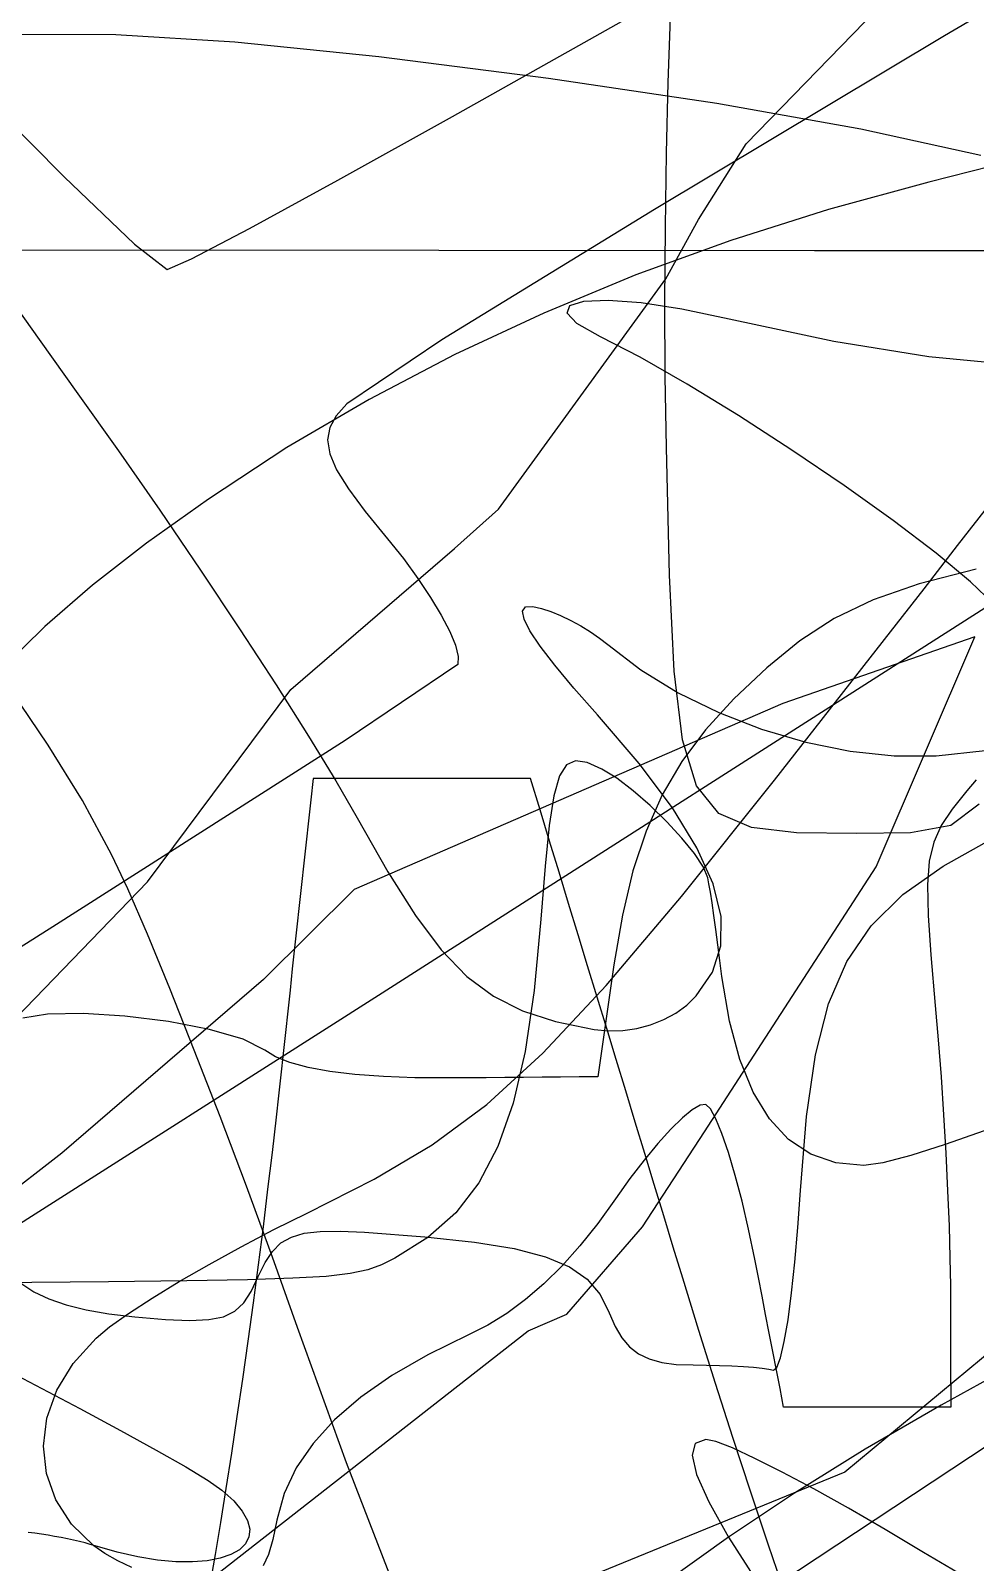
# Model space of a CAD drawing. Extents: x -75 to 75, y -75 to 75.
# Drawn here: x 8.02 to 22.84, y -34.69 to -10.65 of the extents above; entities that cross this region are included whole.
import ezdxf

# ---------------------------------------------------------------- set-up
doc = ezdxf.new("R2010")
doc.units = 0
for name, color, linetype in [('butterfly', 7, 'CONTINUOUS'), ('cat', 7, 'CONTINUOUS'), ('crown', 7, 'CONTINUOUS'), ('darth', 7, 'CONTINUOUS'), ('jackskellington', 7, 'CONTINUOUS'), ('m4', 7, 'CONTINUOUS'), ('nes', 7, 'CONTINUOUS'), ('skullbones', 7, 'CONTINUOUS'), ('stormtrooper', 7, 'CONTINUOUS'), ('thundercats', 7, 'CONTINUOUS'), ('wolf', 7, 'CONTINUOUS')]:
    doc.layers.add(name, color=color, linetype=linetype)

msp = doc.modelspace()

# ---------------------------------------------------------------- linework, layer by layer
at = {"layer": 'butterfly', "color": 7}
for p, q in [((9.351933, -10.716153), (7.869935, -10.709521)), ((11.218467, -10.83391), (9.351933, -10.716153)), ((13.477642, -11.062476), (11.218467, -10.83391)), ((16.137566, -11.401544), (13.477642, -11.062476)), ((18.779895, -11.795337), (16.137566, -11.401544)), ((21.040345, -12.197159), (18.779895, -11.795337)), ((22.924446, -12.608797), (21.040345, -12.197159)), ((7.573027, -14.687764), (8.146988, -15.496057)), ((16.473634, -14.964145), (16.693961, -14.895802)), ((16.693961, -14.895802), (17.073044, -14.879602)), ((17.073044, -14.879602), (17.591815, -14.918233)), ((16.43113, -15.081933), (16.473634, -14.964145)), ((16.58552, -15.246485), (16.43113, -15.081933)), ((17.591815, -14.918233), (18.231205, -15.014383)), ((18.231205, -15.014383), (18.972148, -15.170743)), ((16.955868, -15.455113), (16.58552, -15.246485)), ((18.972148, -15.170743), (20.616484, -15.523424)), ((8.146988, -15.496057), (8.757918, -16.348055)), ((17.578328, -15.776352), (16.955868, -15.455113)), ((20.616484, -15.523424), (22.10799, -15.76357)), ((18.313272, -16.198034), (17.578328, -15.776352)), ((22.10799, -15.76357), (23.429624, -15.891818)), ((19.119202, -16.69268), (18.313272, -16.198034)), ((8.757918, -16.348055), (9.394278, -17.243069)), ((19.954618, -17.232811), (19.119202, -16.69268)), ((9.394278, -17.243069), (10.041125, -18.174654)), ((20.778021, -17.790956), (19.954618, -17.232811)), ((21.547911, -18.339641), (20.778021, -17.790956)), ((10.041125, -18.174654), (10.680497, -19.115518)), ((22.22279, -18.851389), (21.547911, -18.339641)), ((22.761159, -19.29872), (22.22279, -18.851389)), ((10.680497, -19.115518), (11.294437, -20.038356)), ((23.391767, -19.907922), (22.761159, -19.29872)), ((15.733675, -19.760249), (15.7797, -19.695389)), ((15.7797, -19.695389), (15.895149, -19.690111)), ((15.895149, -19.690111), (16.028298, -19.720131)), ((15.756904, -19.884427), (15.733675, -19.760249)), ((15.84922, -20.06764), (15.756904, -19.884427)), ((16.028298, -19.720131), (16.174909, -19.767649)), ((16.174909, -19.767649), (16.330173, -19.830229)), ((16.330173, -19.830229), (16.489279, -19.905435)), ((16.489279, -19.905435), (16.647417, -19.990833)), ((11.294437, -20.038356), (11.864983, -20.915873)), ((16.010455, -20.309597), (15.84922, -20.06764)), ((16.647417, -19.990833), (16.799776, -20.083983)), ((16.799776, -20.083983), (16.941548, -20.182459)), ((16.941548, -20.182459), (17.067921, -20.283816)), ((16.240441, -20.610026), (16.010455, -20.309597)), ((17.067921, -20.283816), (17.586031, -20.682568)), ((16.539008, -20.96864), (16.240441, -20.610026)), ((17.586031, -20.682568), (18.171801, -21.040643)), ((8.292365, -21.861416), (7.7139, -21.012672)), ((11.864983, -20.915873), (12.374176, -21.72077)), ((16.905989, -21.38516), (16.539008, -20.96864)), ((18.171801, -21.040643), (18.809375, -21.35266)), ((17.562155, -22.151933), (16.905989, -21.38516)), ((18.809375, -21.35266), (19.482902, -21.61323)), ((19.482902, -21.61323), (20.176526, -21.816972)), ((8.829161, -22.732802), (8.292365, -21.861416)), ((12.374176, -21.72077), (12.804057, -22.42575)), ((20.176526, -21.816972), (20.874393, -21.958503)), ((20.874393, -21.958503), (21.560651, -22.032437)), ((21.560651, -22.032437), (22.219444, -22.033284)), ((22.219444, -22.033284), (22.987627, -21.948007)), ((18.082543, -22.846569), (17.562155, -22.151933)), ((12.804057, -22.42575), (13.136666, -23.003513)), ((9.286082, -23.57827), (8.829161, -22.732802)), ((13.136666, -23.003513), (13.61937, -23.851094)), ((18.46903, -23.474412), (18.082543, -22.846569)), ((18.723495, -24.040795), (18.46903, -23.474412)), ((9.538197, -24.118638), (9.286082, -23.57827)), ((13.61937, -23.851094), (14.051932, -24.534862)), ((9.846416, -24.830631), (9.538197, -24.118638)), ((18.847817, -24.551067), (18.723495, -24.040795)), ((14.051932, -24.534862), (14.456904, -25.074948)), ((18.843875, -25.010562), (18.847817, -24.551067)), ((10.198771, -25.6838), (9.846416, -24.830631)), ((14.456904, -25.074948), (14.856832, -25.491471)), ((18.713546, -25.424615), (18.843875, -25.010562)), ((18.458709, -25.798571), (18.713546, -25.424615)), ((10.583296, -26.647696), (10.198771, -25.6838)), ((14.856832, -25.491471), (15.274267, -25.804566)), ((15.274267, -25.804566), (15.731756, -26.034359)), ((18.137106, -26.067396), (18.309246, -25.942857)), ((18.309246, -25.942857), (18.458709, -25.798571)), ((15.731756, -26.034359), (16.25185, -26.200978)), ((17.741156, -26.251851), (17.94638, -26.170842)), ((17.94638, -26.170842), (18.137106, -26.067396)), ((16.25185, -26.200978), (16.857097, -26.324554)), ((16.857092, -26.32456), (16.857091, -26.324656)), ((16.857091, -26.324656), (17.079403, -26.346839)), ((16.857093, -26.32456), (16.857092, -26.32456)), ((16.857094, -26.32456), (16.857093, -26.32456)), ((16.857095, -26.324557), (16.857094, -26.324557)), ((16.857094, -26.324557), (16.857094, -26.32456)), ((16.857096, -26.324557), (16.857095, -26.324557)), ((16.857097, -26.324554), (16.857096, -26.324557)), ((16.857096, -26.324557), (16.857096, -26.324557)), ((17.079403, -26.346839), (17.303578, -26.341194)), ((17.303578, -26.341194), (17.525526, -26.309086)), ((17.525526, -26.309086), (17.741156, -26.251851)), ((10.988022, -27.691873), (10.583296, -26.647696)), ((11.400984, -28.785885), (10.988022, -27.691873)), ((11.810214, -29.89928), (11.400984, -28.785885)), ((12.203746, -31.001614), (11.810214, -29.89928)), ((12.969547, -33.12337), (12.203746, -31.001614)), ((18.442021, -32.823737), (18.39294, -33.006484)), ((18.607963, -32.758064), (18.442021, -32.823737)), ((18.76349, -32.791104), (18.607963, -32.758064)), ((19.024544, -32.892661), (18.76349, -32.791104)), ((19.37712, -33.055456), (19.024544, -32.892661)), ((13.677216, -34.950225), (12.969547, -33.12337)), ((18.39294, -33.006484), (18.462535, -33.309856)), ((19.807211, -33.272205), (19.37712, -33.055456)), ((18.462535, -33.309856), (18.652624, -33.737406)), ((20.300813, -33.535631), (19.807211, -33.272205)), ((20.84392, -33.838456), (20.300813, -33.535631)), ((18.652624, -33.737406), (18.965021, -34.292684)), ((21.422527, -34.173391), (20.84392, -33.838456)), ((18.965021, -34.292684), (19.401541, -34.979243)), ((22.022627, -34.533163), (21.422527, -34.173391)), ((24.402195, -35.928272), (22.022627, -34.533163))]:
    msp.add_line(p, q, dxfattribs=at)
at = {"layer": 'cat', "color": 7}
for p, q in [((12.44971, -22.388057), (12.413185, -22.720038)), ((12.556198, -22.388057), (12.44971, -22.388057)), ((12.662686, -22.388057), (12.556198, -22.388057)), ((12.769174, -22.388057), (12.662686, -22.388057)), ((12.875674, -22.388057), (12.769174, -22.388057)), ((12.982159, -22.388057), (12.875674, -22.388057)), ((13.08865, -22.388057), (12.982159, -22.388057)), ((13.195135, -22.388057), (13.08865, -22.388057)), ((13.301626, -22.388057), (13.195135, -22.388057)), ((13.408123, -22.388057), (13.301626, -22.388057)), ((13.514611, -22.388057), (13.408123, -22.388057)), ((13.621099, -22.388057), (13.514611, -22.388057)), ((13.727587, -22.388057), (13.621099, -22.388057)), ((13.834075, -22.388057), (13.727587, -22.388057)), ((13.940563, -22.388057), (13.834075, -22.388057)), ((14.04706, -22.388057), (13.940563, -22.388057)), ((14.153551, -22.388057), (14.04706, -22.388057)), ((14.260039, -22.388057), (14.153551, -22.388057)), ((14.366527, -22.388057), (14.260039, -22.388057)), ((14.473023, -22.388057), (14.366527, -22.388057)), ((14.579514, -22.388057), (14.473023, -22.388057)), ((14.685999, -22.388057), (14.579514, -22.388057)), ((14.79249, -22.388057), (14.685999, -22.388057)), ((14.898987, -22.388057), (14.79249, -22.388057)), ((15.005475, -22.388057), (14.898987, -22.388057)), ((15.111963, -22.388057), (15.005475, -22.388057)), ((15.218451, -22.388057), (15.111963, -22.388057)), ((15.324951, -22.388057), (15.218451, -22.388057)), ((15.431439, -22.388057), (15.324951, -22.388057)), ((15.537927, -22.388057), (15.431439, -22.388057)), ((15.644415, -22.388057), (15.537927, -22.388057)), ((15.750911, -22.388057), (15.644415, -22.388057)), ((15.857402, -22.388057), (15.750911, -22.388057)), ((16.006757, -22.878124), (15.857402, -22.388057)), ((12.413185, -22.720038), (12.37666, -23.052027)), ((12.37666, -23.052027), (12.340137, -23.384008)), ((16.156115, -23.368203), (16.006757, -22.878124)), ((12.340137, -23.384008), (12.303612, -23.716)), ((16.30547, -23.858274), (16.156115, -23.368203)), ((12.303612, -23.716), (12.267084, -24.047978)), ((16.454836, -24.34835), (16.30547, -23.858274)), ((12.267084, -24.047978), (12.230562, -24.379967)), ((12.230562, -24.379967), (12.194037, -24.711948)), ((16.604193, -24.838417), (16.454836, -24.34835)), ((12.194037, -24.711948), (12.157511, -25.043937)), ((16.753551, -25.328496), (16.604193, -24.838417)), ((12.157511, -25.043937), (12.120986, -25.375918)), ((12.120986, -25.375918), (12.084464, -25.707907)), ((16.902906, -25.818564), (16.753551, -25.328496)), ((12.084464, -25.707907), (12.047939, -26.039888)), ((17.052263, -26.308643), (16.902906, -25.818564)), ((12.047939, -26.039888), (12.011413, -26.371877)), ((12.011413, -26.371877), (11.974888, -26.703858)), ((17.20163, -26.79871), (17.052263, -26.308643)), ((11.974888, -26.703858), (11.938366, -27.035847)), ((17.350987, -27.288789), (17.20163, -26.79871)), ((11.938366, -27.035847), (11.901838, -27.367828)), ((11.901838, -27.367828), (11.865315, -27.699818)), ((17.500345, -27.778857), (17.350987, -27.288789)), ((11.865315, -27.699818), (11.802179, -28.257655)), ((17.6497, -28.268936), (17.500345, -27.778857)), ((11.802179, -28.257655), (11.733887, -28.8327)), ((17.799057, -28.759003), (17.6497, -28.268936)), ((11.733887, -28.8327), (11.66104, -29.420574)), ((17.948412, -29.249082), (17.799057, -28.759003)), ((18.097778, -29.73915), (17.948412, -29.249082)), ((11.66104, -29.420574), (11.584349, -30.016899)), ((18.247136, -30.229226), (18.097778, -29.73915)), ((11.584349, -30.016899), (11.504418, -30.617298)), ((18.499033, -31.047693), (18.247136, -30.229226)), ((11.504418, -30.617298), (11.421961, -31.217387)), ((11.421961, -31.217387), (11.337478, -31.812797)), ((18.760871, -31.881882), (18.499033, -31.047693)), ((11.337478, -31.812797), (11.251781, -32.399156)), ((19.031113, -32.725654), (18.760871, -31.881882)), ((11.251781, -32.399156), (11.165376, -32.972067)), ((19.308235, -33.572862), (19.031113, -32.725654)), ((11.165376, -32.972067), (11.079072, -33.527173)), ((11.079072, -33.527173), (10.993376, -34.060079)), ((19.590708, -34.417373), (19.308235, -33.572862)), ((10.993376, -34.060079), (10.908997, -34.566414)), ((10.908997, -34.566414), (10.826636, -35.041803)), ((19.877006, -35.253049), (19.590708, -34.417373))]:
    msp.add_line(p, q, dxfattribs=at)
at = {"layer": 'crown', "color": 7}
for p, q in [((7.755807, -14.091889), (14.421119, -14.094429)), ((14.421119, -14.094429), (20.3151, -14.098916)), ((20.3151, -14.098916), (25.484243, -14.105972))]:
    msp.add_line(p, q, dxfattribs=at)
at = {"layer": 'darth', "color": 7}
for p, q in [((23.0955, -12.77651), (22.103804, -13.030383)), ((22.103804, -13.030383), (20.530968, -13.457609)), ((20.530968, -13.457609), (18.998423, -13.942732)), ((18.998423, -13.942732), (17.508939, -14.484533)), ((17.508939, -14.484533), (16.065286, -15.081795)), ((16.065286, -15.081795), (14.670234, -15.733296)), ((14.670234, -15.733296), (13.326553, -16.437824)), ((13.326553, -16.437824), (12.037011, -17.194157)), ((12.037011, -17.194157), (10.804381, -18.001079)), ((10.804381, -18.001079), (9.834513, -18.693923)), ((22.557827, -18.73171), (23.084165, -18.053959)), ((9.834513, -18.693923), (8.986958, -19.352302)), ((22.031491, -19.409464), (22.557827, -18.73171)), ((8.986958, -19.352302), (8.239764, -19.999401)), ((21.505154, -20.087215), (22.031491, -19.409464)), ((8.239764, -19.999401), (7.570983, -20.658399)), ((19.687577, -22.414205), (21.505154, -20.087215)), ((18.228357, -24.236717), (19.687577, -22.414205)), ((22.700427, -22.57828), (22.471796, -22.866818)), ((22.84948, -22.405507), (22.700427, -22.57828)), ((22.471796, -22.866818), (22.300932, -23.12462)), ((22.300932, -23.12462), (22.182819, -23.386023)), ((22.182819, -23.386023), (22.112439, -23.685356)), ((22.112439, -23.685356), (22.084773, -24.056958)), ((17.044531, -25.637417), (18.228357, -24.236717)), ((22.084773, -24.056958), (22.094806, -24.535161)), ((22.094806, -24.535161), (22.137519, -25.154306)), ((22.137519, -25.154306), (22.207896, -25.948725)), ((16.053131, -26.698976), (17.044531, -25.637417)), ((22.207896, -25.948725), (22.254243, -26.488034)), ((22.254243, -26.488034), (22.297714, -27.066327)), ((15.171193, -27.504065), (16.053131, -26.698976)), ((22.297714, -27.066327), (22.337341, -27.665573)), ((14.315749, -28.135351), (15.171193, -27.504065)), ((18.394796, -27.584406), (18.239242, -27.713291)), ((18.51877, -27.511409), (18.394796, -27.584406)), ((18.605363, -27.500374), (18.51877, -27.511409)), ((18.678832, -27.569171), (18.605363, -27.500374)), ((18.765195, -27.724949), (18.678832, -27.569171)), ((18.239242, -27.713291), (18.057909, -27.891986)), ((18.861288, -27.957749), (18.765195, -27.724949)), ((22.337341, -27.665573), (22.372155, -28.267736)), ((17.8566, -28.114408), (17.641116, -28.374473)), ((18.057909, -27.891986), (17.8566, -28.114408)), ((18.963947, -28.25761), (18.861288, -27.957749)), ((13.403835, -28.675508), (14.315749, -28.135351)), ((19.070006, -28.614573), (18.963947, -28.25761)), ((22.372155, -28.267736), (22.401188, -28.854787)), ((17.641116, -28.374473), (17.41726, -28.666101)), ((12.352485, -29.2072), (13.403835, -28.675508)), ((17.41726, -28.666101), (17.190832, -28.983209)), ((19.176301, -29.018679), (19.070006, -28.614573)), ((17.190832, -28.983209), (16.911973, -29.369797)), ((19.279667, -29.45997), (19.176301, -29.018679)), ((22.401188, -28.854787), (22.423472, -29.408693)), ((11.832784, -29.465685), (12.352485, -29.2072)), ((11.31615, -29.736469), (11.832784, -29.465685)), ((16.911973, -29.369797), (16.632529, -29.720266)), ((19.376939, -29.928487), (19.279667, -29.45997)), ((22.423472, -29.408693), (22.438041, -29.911427)), ((10.816162, -30.011508), (11.31615, -29.736469)), ((16.632529, -29.720266), (16.351466, -30.035573)), ((10.346403, -30.282755), (10.816162, -30.011508)), ((16.351466, -30.035573), (16.067748, -30.316681)), ((19.433407, -30.218674), (19.376939, -29.928487)), ((22.438041, -29.911427), (22.443925, -30.344954)), ((9.920453, -30.542162), (10.346403, -30.282755)), ((19.489874, -30.50886), (19.433407, -30.218674)), ((16.067748, -30.316681), (15.780343, -30.564542)), ((19.546341, -30.799049), (19.489874, -30.50886)), ((22.443925, -30.344954), (22.444659, -30.583082)), ((9.551893, -30.781687), (9.920453, -30.542162)), ((15.780343, -30.564542), (15.488215, -30.780118)), ((22.444659, -30.583082), (22.445393, -30.821212)), ((9.041268, -31.168899), (9.254304, -30.99328)), ((9.254304, -30.99328), (9.551893, -30.781687)), ((15.190331, -30.964364), (14.885657, -31.11824)), ((15.488215, -30.780118), (15.190331, -30.964364)), ((19.602809, -31.089236), (19.546341, -30.799049)), ((22.445393, -30.821212), (22.446126, -31.05934)), ((8.683913, -31.565359), (9.041268, -31.168899)), ((14.885657, -31.11824), (14.246918, -31.430129)), ((19.659276, -31.379422), (19.602809, -31.089236)), ((22.446126, -31.05934), (22.44686, -31.297468)), ((14.246918, -31.430129), (13.684016, -31.755969)), ((19.715743, -31.669609), (19.659276, -31.379422)), ((22.44686, -31.297468), (22.447594, -31.535599)), ((8.427223, -31.987318), (8.683913, -31.565359)), ((19.772211, -31.959798), (19.715743, -31.669609)), ((22.447594, -31.535599), (22.448328, -31.773726)), ((13.684016, -31.755969), (13.19654, -32.096157)), ((19.828678, -32.249985), (19.772211, -31.959798)), ((22.448328, -31.773726), (22.449062, -32.011857)), ((8.271312, -32.423571), (8.427223, -31.987318)), ((13.19654, -32.096157), (12.784079, -32.451082)), ((22.449062, -32.011857), (22.449795, -32.249985)), ((8.216297, -32.862909), (8.271312, -32.423571)), ((19.992498, -32.249985), (19.828678, -32.249985)), ((20.156318, -32.249985), (19.992498, -32.249985)), ((20.320138, -32.249985), (20.156318, -32.249985)), ((20.483958, -32.249985), (20.320138, -32.249985)), ((20.647778, -32.249985), (20.483958, -32.249985)), ((20.811598, -32.249985), (20.647778, -32.249985)), ((20.975418, -32.249985), (20.811598, -32.249985)), ((21.139238, -32.249985), (20.975418, -32.249985)), ((21.303058, -32.249985), (21.139238, -32.249985)), ((21.466877, -32.249985), (21.303058, -32.249985)), ((21.630697, -32.249985), (21.466877, -32.249985)), ((21.794517, -32.249985), (21.630697, -32.249985)), ((21.958336, -32.249985), (21.794517, -32.249985)), ((22.122156, -32.249985), (21.958336, -32.249985)), ((22.285976, -32.249985), (22.122156, -32.249985)), ((22.449795, -32.249985), (22.285976, -32.249985)), ((12.784079, -32.451082), (12.446225, -32.821152)), ((8.262295, -33.294122), (8.216297, -32.862909)), ((12.446225, -32.821152), (12.182566, -33.206755)), ((8.409421, -33.706009), (8.262295, -33.294122)), ((12.182566, -33.206755), (11.992692, -33.608289)), ((11.992692, -33.608289), (11.876192, -34.026156)), ((8.657792, -34.087356), (8.409421, -33.706009)), ((9.007523, -34.42696), (8.657792, -34.087356)), ((11.876192, -34.026156), (11.81348, -34.32887)), ((11.81348, -34.32887), (11.746315, -34.564828)), ((9.007537, -34.426861), (9.007523, -34.42696)), ((9.007539, -34.426861), (9.007537, -34.426861)), ((9.00754, -34.426861), (9.007539, -34.426861)), ((9.007542, -34.426861), (9.00754, -34.426861)), ((9.007544, -34.426861), (9.007542, -34.426861)), ((9.007546, -34.426861), (9.007544, -34.426861)), ((9.007548, -34.426861), (9.007546, -34.426861)), ((9.00755, -34.426861), (9.007548, -34.426861)), ((9.182138, -34.548882), (9.00755, -34.426861)), ((9.38264, -34.662717), (9.182138, -34.548882)), ((11.746315, -34.564828), (11.665477, -34.742168)), ((9.601977, -34.765875), (9.38264, -34.662717))]:
    msp.add_line(p, q, dxfattribs=at)
at = {"layer": 'jackskellington', "color": 7}
for p, q in [((16.563102, -22.107057), (16.420608, -22.170277)), ((16.745597, -22.137232), (16.563102, -22.107057)), ((16.309907, -22.347132), (16.222788, -22.65785)), ((16.420608, -22.170277), (16.309907, -22.347132)), ((16.976302, -22.240576), (16.745597, -22.137232)), ((17.209759, -22.383993), (16.976302, -22.240576)), ((17.46791, -22.58014), (17.209759, -22.383993)), ((17.734765, -22.812626), (17.46791, -22.58014)), ((16.222788, -22.65785), (16.151044, -23.122667)), ((17.994333, -23.065054), (17.734765, -22.812626)), ((18.230623, -23.32103), (17.994333, -23.065054)), ((16.151044, -23.122667), (16.086466, -23.761813)), ((18.427644, -23.564156), (18.230623, -23.32103)), ((16.086466, -23.761813), (16.020844, -24.595523)), ((18.569407, -23.778041), (18.427644, -23.564156)), ((18.63992, -23.946285), (18.569407, -23.778041)), ((18.65705, -24.037634), (18.63992, -23.946285)), ((18.679002, -24.170928), (18.65705, -24.037634)), ((18.704867, -24.33981), (18.679002, -24.170928)), ((18.733741, -24.537924), (18.704867, -24.33981)), ((16.020844, -24.595523), (15.915761, -25.715838)), ((18.764716, -24.758915), (18.733741, -24.537924)), ((18.796883, -24.996431), (18.764716, -24.758915)), ((18.829334, -25.244115), (18.796883, -24.996431)), ((18.861164, -25.495614), (18.829334, -25.244115)), ((15.915761, -25.715838), (15.773132, -26.672881)), ((18.977076, -26.193231), (18.861164, -25.495614)), ((19.139815, -26.79805), (18.977076, -26.193231)), ((15.773132, -26.672881), (15.585802, -27.483266)), ((19.349117, -27.309719), (19.139815, -26.79805)), ((19.604714, -27.727885), (19.349117, -27.309719)), ((15.585802, -27.483266), (15.346615, -28.163596)), ((19.906342, -28.052192), (19.604714, -27.727885)), ((20.253735, -28.282288), (19.906342, -28.052192)), ((22.972504, -27.914112), (22.364004, -28.130788)), ((15.346615, -28.163596), (15.048416, -28.730473)), ((20.646627, -28.417819), (20.253735, -28.282288)), ((21.823926, -28.302156), (21.3862, -28.415581)), ((22.364004, -28.130788), (21.823926, -28.302156)), ((21.084753, -28.458434), (20.646627, -28.417819)), ((21.3862, -28.415581), (21.084753, -28.458434)), ((15.048416, -28.730473), (14.684049, -29.200506)), ((14.684049, -29.200506), (14.246361, -29.590303)), ((14.246361, -29.590303), (13.728195, -29.916467)), ((13.521954, -30.018601), (13.303664, -30.097369)), ((13.728195, -29.916467), (13.521954, -30.018601)), ((9.238416, -30.284414), (8.03264, -30.296945)), ((10.467433, -30.26892), (9.238416, -30.284414)), ((11.416276, -30.252043), (10.467433, -30.26892)), ((12.129633, -30.230115), (11.416276, -30.252043)), ((12.652192, -30.199463), (12.129633, -30.230115)), ((13.028639, -30.156435), (12.652192, -30.199463)), ((13.303664, -30.097369), (13.028639, -30.156435)), ((8.03264, -30.296945), (7.092847, -30.301715))]:
    msp.add_line(p, q, dxfattribs=at)
at = {"layer": 'm4', "color": 7}
for p, q in [((18.018027, -11.463872), (18.055374, -10.443673)), ((17.990329, -12.571817), (18.018027, -11.463872)), ((17.972967, -13.733105), (17.990329, -12.571817)), ((17.966623, -14.913325), (17.972967, -13.733105)), ((17.971979, -16.07807), (17.966623, -14.913325)), ((17.98972, -17.192935), (17.971979, -16.07807)), ((18.039839, -19.197351), (17.98972, -17.192935)), ((18.111666, -20.702135), (18.039839, -19.197351)), ((18.240519, -21.778914), (18.111666, -20.702135)), ((18.461718, -22.499309), (18.240519, -21.778914)), ((18.81058, -22.934938), (18.461718, -22.499309)), ((22.89643, -22.789351), (22.44924, -23.125255)), ((19.322423, -23.157428), (18.81058, -22.934938)), ((20.032567, -23.238401), (19.322423, -23.157428)), ((20.976328, -23.249464), (20.032567, -23.238401)), ((21.819603, -23.238485), (20.976328, -23.249464)), ((22.44924, -23.125255), (21.819603, -23.238485))]:
    msp.add_line(p, q, dxfattribs=at)
at = {"layer": 'nes', "color": 7}
for p, q in [((27.506308, -7.684039), (22.352155, -10.72997)), ((16.783761, -10.79139), (19.230329, -9.405496)), ((14.631225, -12.000365), (16.783761, -10.79139)), ((22.352155, -10.72997), (17.800093, -13.458021)), ((7.040377, -11.428631), (8.540267, -12.943944)), ((12.832628, -12.998944), (14.631225, -12.000365)), ((8.540267, -12.943944), (9.643741, -14.000652)), ((11.44788, -13.753657), (12.832628, -12.998944)), ((17.800093, -13.458021), (14.467923, -15.505238)), ((10.536889, -14.23103), (11.44788, -13.753657)), ((9.643741, -14.000652), (10.159563, -14.397592)), ((10.159563, -14.397592), (10.536889, -14.23103)), ((14.467923, -15.505238), (12.973446, -16.508668)), ((12.973446, -16.508668), (12.809959, -16.693382)), ((12.809959, -16.693382), (12.708974, -16.877693)), ((12.708974, -16.877693), (12.673989, -17.0732)), ((12.673989, -17.0732), (12.708502, -17.291502)), ((12.708502, -17.291502), (12.816011, -17.544201)), ((12.816011, -17.544201), (13.000014, -17.842899)), ((13.000014, -17.842899), (13.264009, -18.199193)), ((13.264009, -18.199193), (13.611494, -18.624685)), ((13.611494, -18.624685), (13.862451, -18.93636)), ((13.862451, -18.93636), (14.090255, -19.245577)), ((13.471324, -25.785784), (23.487872, -19.382528)), ((14.090255, -19.245577), (14.290373, -19.544253)), ((14.290373, -19.544253), (14.458271, -19.824296)), ((14.458271, -19.824296), (14.589413, -20.077625)), ((14.589413, -20.077625), (14.679268, -20.296147)), ((14.679268, -20.296147), (14.723299, -20.471776)), ((14.716971, -20.596428), (12.949962, -21.791809)), ((14.723299, -20.471776), (14.716971, -20.596428)), ((12.949962, -21.791809), (8.366077, -24.714683)), ((8.366077, -24.714683), (1.899719, -28.783034)), ((4.108486, -31.753296), (13.471324, -25.785784)), ((24.58234, -31.825178), (16.837726, -36.945282))]:
    msp.add_line(p, q, dxfattribs=at)
at = {"layer": 'skullbones', "color": 7}
for p, q in [((22.846397, -19.103738), (21.95559, -19.329476)), ((21.95559, -19.329476), (21.230985, -19.582519)), ((21.230985, -19.582519), (20.623603, -19.877385)), ((20.623603, -19.877385), (20.08447, -20.228585)), ((20.08447, -20.228585), (19.564609, -20.65064)), ((19.564609, -20.65064), (19.045567, -21.137019)), ((19.045567, -21.137019), (18.604053, -21.621928)), ((18.604053, -21.621928), (18.232603, -22.119875)), ((18.232603, -22.119875), (17.923754, -22.645356)), ((17.923754, -22.645356), (17.670043, -23.212871)), ((17.670043, -23.212871), (17.464004, -23.836924)), ((22.32893, -23.763278), (23.106393, -23.328297)), ((21.699842, -24.209248), (22.32893, -23.763278)), ((17.464004, -23.836924), (17.298177, -24.532014)), ((21.202209, -24.697238), (21.699842, -24.209248)), ((17.298177, -24.532014), (17.165099, -25.312641)), ((20.819111, -25.258279), (21.202209, -24.697238)), ((17.165099, -25.312641), (17.133511, -25.532134)), ((20.533627, -25.923404), (20.819111, -25.258279)), ((17.133511, -25.532134), (17.101923, -25.751629)), ((17.101923, -25.751629), (17.070336, -25.971122)), ((20.328836, -26.723645), (20.533627, -25.923404)), ((8.280676, -26.083006), (7.894301, -26.148154)), ((8.837671, -26.074709), (8.280676, -26.083006)), ((9.494134, -26.116537), (8.837671, -26.074709)), ((10.178911, -26.201743), (9.494134, -26.116537)), ((17.038748, -26.190617), (17.00716, -26.41011)), ((17.070336, -25.971122), (17.038748, -26.190617)), ((10.82085, -26.323586), (10.178911, -26.201743)), ((11.348799, -26.475332), (10.82085, -26.323586)), ((17.00716, -26.41011), (16.975572, -26.629606)), ((11.691605, -26.650239), (11.348799, -26.475332)), ((11.857531, -26.753405), (11.691605, -26.650239)), ((16.975572, -26.629606), (16.943985, -26.849098)), ((12.084148, -26.84342), (11.857531, -26.753405)), ((12.369012, -26.919916), (12.084148, -26.84342)), ((12.709683, -26.982522), (12.369012, -26.919916)), ((16.943985, -26.849098), (16.912397, -27.068594)), ((20.18782, -27.690033), (20.328836, -26.723645)), ((13.103721, -27.030866), (12.709683, -26.982522)), ((13.548683, -27.064586), (13.103721, -27.030866)), ((14.042128, -27.083298), (13.548683, -27.064586)), ((14.581615, -27.086656), (14.042128, -27.083298)), ((14.872962, -27.084398), (14.581615, -27.086656)), ((15.16431, -27.08214), (14.872962, -27.084398)), ((15.455658, -27.079883), (15.16431, -27.08214)), ((15.747006, -27.077625), (15.455658, -27.079883)), ((16.038354, -27.075367), (15.747006, -27.077625)), ((16.329701, -27.073109), (16.038354, -27.075367)), ((16.621049, -27.070852), (16.329701, -27.073109)), ((16.912397, -27.068594), (16.621049, -27.070852)), ((20.093656, -28.853598), (20.18782, -27.690033)), ((20.05355, -29.435061), (20.093656, -28.853598)), ((12.105523, -29.582468), (12.307884, -29.523281)), ((12.307884, -29.523281), (12.559801, -29.494003)), ((12.559801, -29.494003), (12.871544, -29.490334)), ((12.871544, -29.490334), (13.253379, -29.508001)), ((13.253379, -29.508001), (14.201704, -29.578833)), ((20.006269, -29.974224), (20.05355, -29.435061)), ((11.808401, -29.807713), (11.942451, -29.675847)), ((11.942451, -29.675847), (12.105523, -29.582468)), ((14.201704, -29.578833), (14.978511, -29.66223)), ((14.978511, -29.66223), (15.602634, -29.7644)), ((15.602634, -29.7644), (16.092907, -29.891561)), ((11.586292, -30.204032), (11.693104, -29.982343)), ((11.693104, -29.982343), (11.808401, -29.807713)), ((16.092907, -29.891561), (16.468164, -30.049922)), ((19.953551, -30.459522), (20.006269, -29.974224)), ((11.475561, -30.437413), (11.586292, -30.204032)), ((16.468164, -30.049922), (16.747239, -30.245699)), ((16.747239, -30.245699), (16.948966, -30.485103)), ((7.863335, -30.305663), (8.065149, -30.439848)), ((8.065149, -30.439848), (8.300318, -30.553612)), ((11.358357, -30.616514), (11.475561, -30.437413)), ((16.948966, -30.485103), (17.092178, -30.774346)), ((19.897138, -30.879395), (19.953551, -30.459522)), ((8.300318, -30.553612), (8.572506, -30.648464)), ((8.572506, -30.648464), (8.885382, -30.725912)), ((8.885382, -30.725912), (9.242612, -30.787464)), ((11.042292, -30.832109), (11.219121, -30.74639)), ((11.219121, -30.74639), (11.358357, -30.616514)), ((9.242612, -30.787464), (9.647863, -30.834624)), ((9.647863, -30.834624), (10.130657, -30.874922)), ((10.130657, -30.874922), (10.51362, -30.891319)), ((10.51362, -30.891319), (10.812312, -30.878732)), ((10.812312, -30.878732), (11.042292, -30.832109)), ((17.092178, -30.774346), (17.184901, -30.986566)), ((17.184901, -30.986566), (17.289887, -31.162123)), ((19.838771, -31.222273), (19.897138, -30.879395)), ((17.289887, -31.162123), (17.411304, -31.303595)), ((19.78019, -31.476594), (19.838771, -31.222273)), ((17.411304, -31.303595), (17.553321, -31.413563)), ((17.553321, -31.413563), (17.720108, -31.494603)), ((19.723135, -31.630789), (19.78019, -31.476594)), ((17.720108, -31.494603), (17.915833, -31.549298)), ((17.915833, -31.549298), (18.144666, -31.580221)), ((18.144666, -31.580221), (18.410777, -31.589957)), ((18.410777, -31.589957), (18.618468, -31.591651)), ((18.618468, -31.591651), (18.822091, -31.596533)), ((18.822091, -31.596533), (19.016486, -31.604238)), ((19.016486, -31.604238), (19.19649, -31.614426)), ((19.19649, -31.614426), (19.35694, -31.626787)), ((19.35694, -31.626787), (19.492674, -31.640955)), ((19.492674, -31.640955), (19.59853, -31.656562)), ((19.59853, -31.656562), (19.669347, -31.673298)), ((19.669347, -31.673298), (19.723135, -31.630789))]:
    msp.add_line(p, q, dxfattribs=at)
at = {"layer": 'stormtrooper', "color": 7}
for p, q in [((7.35588, -31.523556), (8.092153, -31.90595)), ((8.092153, -31.90595), (8.788424, -32.27337)), ((8.788424, -32.27337), (9.425974, -32.616298)), ((9.425974, -32.616298), (9.986083, -32.925216)), ((9.986083, -32.925216), (10.45003, -33.190609)), ((10.45003, -33.190609), (10.799098, -33.402956)), ((10.799098, -33.402956), (11.014565, -33.55274)), ((11.014565, -33.55274), (11.201859, -33.722194)), ((11.201859, -33.722194), (11.335552, -33.881675)), ((11.335552, -33.881675), (11.418228, -34.030048)), ((11.418228, -34.030048), (11.452472, -34.166167)), ((8.081096, -34.230759), (7.97785, -34.217184)), ((8.185106, -34.245858), (8.081096, -34.230759)), ((8.289096, -34.262368), (8.185106, -34.245858)), ((8.392285, -34.280148), (8.289096, -34.262368)), ((8.49389, -34.299057), (8.392285, -34.280148)), ((8.59313, -34.318981), (8.49389, -34.299057)), ((8.689221, -34.339781), (8.59313, -34.318981)), ((8.781381, -34.361315), (8.689221, -34.339781)), ((8.868828, -34.383469), (8.781381, -34.361315)), ((11.44087, -34.288897), (11.386003, -34.397095)), ((11.452472, -34.166167), (11.44087, -34.288897)), ((8.95078, -34.406103), (8.868828, -34.383469)), ((9.026454, -34.429105), (8.95078, -34.406103)), ((9.371814, -34.52902), (9.026454, -34.429105)), ((9.699744, -34.602866), (9.371814, -34.52902)), ((10.007672, -34.651927), (9.699744, -34.602866)), ((11.156819, -34.565347), (10.98767, -34.623121)), ((11.290458, -34.489624), (11.156819, -34.565347)), ((11.386003, -34.397095), (11.290458, -34.489624)), ((10.293013, -34.677356), (10.007672, -34.651927)), ((10.553182, -34.680263), (10.293013, -34.677356)), ((10.785596, -34.661805), (10.553182, -34.680263)), ((10.98767, -34.623121), (10.785596, -34.661805))]:
    msp.add_line(p, q, dxfattribs=at)
at = {"layer": 'thundercats', "color": 7}
for p, q in [((23.568512, -31.520387), (22.297996, -32.219598)), ((22.297996, -32.219598), (21.108435, -32.913097)), ((21.108435, -32.913097), (19.997809, -33.602888)), ((19.997809, -33.602888), (18.964094, -34.290971)), ((18.964094, -34.290971), (18.005268, -34.979348))]:
    msp.add_line(p, q, dxfattribs=at)
at = {"layer": 'wolf', "color": 7}
for p, q in [((19.242397, -12.428674), (21.992492, -9.593526)), ((18.494658, -13.611911), (19.242397, -12.428674)), ((17.981964, -14.545228), (18.494658, -13.611911)), ((15.357351, -18.161731), (17.981964, -14.545228)), ((14.66593, -18.775725), (15.357351, -18.161731)), ((12.098597, -20.989095), (14.66593, -18.775725)), ((22.829281, -20.163835), (19.818113, -21.212356)), ((21.279494, -23.775388), (22.829281, -20.163835)), ((9.849868, -24.008755), (12.098597, -20.989095)), ((19.818113, -21.212356), (13.09193, -24.126241)), ((18.586578, -27.930283), (21.279494, -23.775388)), ((7.168084, -26.782457), (9.849868, -24.008755)), ((13.09193, -24.126241), (11.666602, -25.538667)), ((11.666602, -25.538667), (8.506804, -28.263695)), ((28.858424, -26.570805), (20.788794, -33.273198)), ((17.614601, -29.42141), (18.586578, -27.930283)), ((8.506804, -28.263695), (6.423688, -29.878158)), ((16.425232, -30.792457), (17.614601, -29.42141)), ((15.818367, -31.055598), (16.425232, -30.792457)), ((10.877181, -34.918825), (15.818367, -31.055598)), ((20.788794, -33.273198), (11.408998, -37.104024))]:
    msp.add_line(p, q, dxfattribs=at)

doc.saveas('drawing.dxf')
